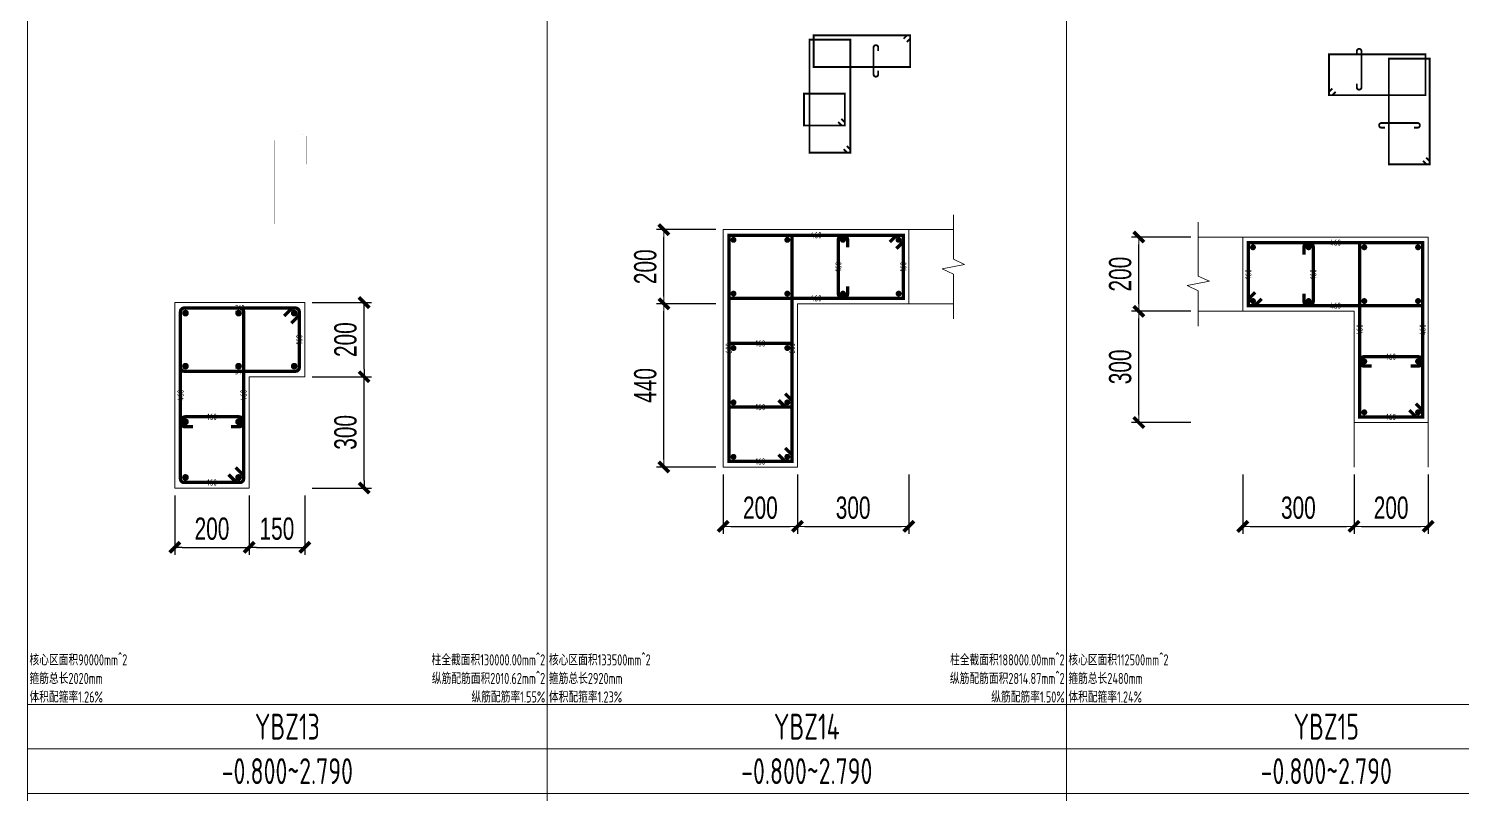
# Model space of a CAD drawing. Extents: x 5874492 to 7194610, y -939842 to -279257.
# Drawn here: x 6408031 to 6427338, y -576126 to -565816 of the extents above; entities that cross this region are included whole.
import ezdxf
from ezdxf.enums import TextEntityAlignment as Align

# ---------------------------------------------------------------- set-up
doc = ezdxf.new("R2010")
doc.units = 0
doc.header["$LTSCALE"] = 1000
for name, color, linetype, lineweight in [('S-墙柱-REIN', 1, 'Continuous', 20), ('S-墙柱-大样细线', 7, 'Continuous', 20), ('S-墙柱-编号', 4, 'Continuous', 20), ('S-大样-DIM', 3, 'Continuous', 20), ('S-大样-REIN', 1, 'Continuous', 20), ('S-大样-实线', 2, 'Continuous', 20), ('S-通用-TAB', 7, 'Continuous', 20)]:
    doc.layers.add(name, color=color, linetype=linetype, lineweight=lineweight)
doc.layers.add('z-详图标注', color=3, linetype='Continuous')
doc.layers.add('箍筋长度', color=3, linetype='Continuous', plot=False)
doc.layers.add('配箍校核', color=34, linetype='Continuous', plot=False)
doc.styles.add('BW_Dim', font='Bweng.shx', dxfattribs={"width": 0.7, "bigfont": 'hztxt.shx'})
doc.styles.add('BW_Rein', font='tssdeng.shx', dxfattribs={"width": 0.7, "bigfont": 'hztxt.shx'})
doc.styles.add('TSSD_Rein', font='tssdeng.shx', dxfattribs={"width": 0.7, "bigfont": 'hztxt.shx'})
doc.dimstyles.new('Cyz_20_100', dxfattribs={"dimtxt": 300, "dimasz": 100, "dimexe": 100, "dimexo": 100, "dimgap": 100, "dimtad": 1, "dimdec": 0, "dimlfac": 0.2, "dimzin": 0, "dimdsep": 46, "dimtxsty": 'BW_Dim', "dimblk": '_bwk', "dimcen": 0, "dimclrt": 7, "dimadec": 0, "dimazin": 0, "dimtfac": 1, "dimtdec": 0, "dimtix": 1, "dimtmove": 2, "dimatfit": 0, "dimfxl": 0, "dimtolj": 1, "dimtzin": 0, "dimarcsym": 0})

# ---------------------------------------------------------------- blocks, each defined once
blk = doc.blocks.new('_bwk')
blk.add_line((-1, 0), (0, 0))
at = {"const_width": 0.5}
blk.add_lwpolyline([(-0.7, -0.7), (0.7, 0.7)], dxfattribs=at)
blk = doc.blocks.new('*D822')
at = {"layer": 'Defpoints', "color": 0, "transparency": 16777216}
for p in [(6425892, -571726), (6426892, -571726), (6426892, -572526)]:
    blk.add_point(p, dxfattribs=at)
at = {"layer": 'S-大样-DIM', "color": 0, "lineweight": -2, "transparency": 16777216}
for p, q in [((6425892, -571826), (6425892, -572626)), ((6426892, -571826), (6426892, -572626)), ((6425992, -572526), (6426792, -572526))]:
    blk.add_line(p, q, dxfattribs=at)
at = {"layer": 'S-大样-DIM', "color": 0, "lineweight": -2, "transparency": 16777216, "xscale": 100, "yscale": 100, "zscale": 100, "rotation": 180}
blk.add_blockref('_bwk', (6425892, -572526), dxfattribs=at)
at = {"layer": 'S-大样-DIM', "color": 0, "lineweight": -2, "transparency": 16777216, "xscale": 100, "yscale": 100, "zscale": 100}
blk.add_blockref('_bwk', (6426892, -572526), dxfattribs=at)
at = {"layer": 'S-大样-DIM', "color": 7, "transparency": 16777216, "insert": (6426392, -572276), "char_height": 300, "attachment_point": 5, "style": 'BW_Dim'}
blk.add_mtext('\\A1;200', dxfattribs=at)
blk = doc.blocks.new('*D823')
at = {"layer": 'Defpoints', "color": 0, "transparency": 16777216}
for p in [(6424392, -571726), (6425892, -571726), (6425892, -572526)]:
    blk.add_point(p, dxfattribs=at)
at = {"layer": 'S-大样-DIM', "color": 0, "lineweight": -2, "transparency": 16777216}
for p, q in [((6424392, -571826), (6424392, -572626)), ((6425892, -571826), (6425892, -572626)), ((6424492, -572526), (6425792, -572526))]:
    blk.add_line(p, q, dxfattribs=at)
at = {"layer": 'S-大样-DIM', "color": 0, "lineweight": -2, "transparency": 16777216, "xscale": 100, "yscale": 100, "zscale": 100, "rotation": 180}
blk.add_blockref('_bwk', (6424392, -572526), dxfattribs=at)
at = {"layer": 'S-大样-DIM', "color": 0, "lineweight": -2, "transparency": 16777216, "xscale": 100, "yscale": 100, "zscale": 100}
blk.add_blockref('_bwk', (6425892, -572526), dxfattribs=at)
at = {"layer": 'S-大样-DIM', "color": 7, "transparency": 16777216, "insert": (6425142, -572276), "char_height": 300, "attachment_point": 5, "style": 'BW_Dim'}
blk.add_mtext('\\A1;300', dxfattribs=at)
blk = doc.blocks.new('*D824')
at = {"layer": 'Defpoints', "color": 0, "transparency": 16777216}
for p in [(6422992, -568626), (6423792, -568626), (6423792, -569626)]:
    blk.add_point(p, dxfattribs=at)
at = {"layer": 'S-大样-DIM', "color": 0, "lineweight": -2, "transparency": 16777216}
for p, q in [((6423692, -568626), (6422892, -568626)), ((6422992, -569526), (6422992, -568726)), ((6423692, -569626), (6422892, -569626))]:
    blk.add_line(p, q, dxfattribs=at)
at = {"layer": 'S-大样-DIM', "color": 0, "lineweight": -2, "transparency": 16777216, "xscale": 100, "yscale": 100, "zscale": 100}
for p, rotation in [((6422992, -568626), 90), ((6422992, -569626), 270)]:
    blk.add_blockref('_bwk', p, dxfattribs=dict(at, rotation=rotation))
at = {"layer": 'S-大样-DIM', "color": 7, "transparency": 16777216, "insert": (6422742, -569126), "char_height": 300, "attachment_point": 5, "rotation": 90, "style": 'BW_Dim'}
blk.add_mtext('\\A1;200', dxfattribs=at)
blk = doc.blocks.new('*D825')
at = {"layer": 'Defpoints', "color": 0, "transparency": 16777216}
for p in [(6422992, -569626), (6423792, -569626), (6423792, -571126)]:
    blk.add_point(p, dxfattribs=at)
at = {"layer": 'S-大样-DIM', "color": 0, "lineweight": -2, "transparency": 16777216}
for p, q in [((6423692, -569626), (6422892, -569626)), ((6422992, -571026), (6422992, -569726)), ((6423692, -571126), (6422892, -571126))]:
    blk.add_line(p, q, dxfattribs=at)
at = {"layer": 'S-大样-DIM', "color": 0, "lineweight": -2, "transparency": 16777216, "xscale": 100, "yscale": 100, "zscale": 100}
for p, rotation in [((6422992, -569626), 90), ((6422992, -571126), 270)]:
    blk.add_blockref('_bwk', p, dxfattribs=dict(at, rotation=rotation))
at = {"layer": 'S-大样-DIM', "color": 7, "transparency": 16777216, "insert": (6422742, -570376), "char_height": 300, "attachment_point": 5, "rotation": 90, "style": 'BW_Dim'}
blk.add_mtext('\\A1;300', dxfattribs=at)
blk = doc.blocks.new('*D826')
at = {"layer": 'Defpoints', "color": 0, "transparency": 16777216}
for p in [(6418392, -571726), (6419892, -571726), (6419892, -572526)]:
    blk.add_point(p, dxfattribs=at)
at = {"layer": 'S-大样-DIM', "color": 0, "lineweight": -2, "transparency": 16777216}
for p, q in [((6418392, -571826), (6418392, -572626)), ((6419892, -571826), (6419892, -572626)), ((6418492, -572526), (6419792, -572526))]:
    blk.add_line(p, q, dxfattribs=at)
at = {"layer": 'S-大样-DIM', "color": 0, "lineweight": -2, "transparency": 16777216, "xscale": 100, "yscale": 100, "zscale": 100, "rotation": 180}
blk.add_blockref('_bwk', (6418392, -572526), dxfattribs=at)
at = {"layer": 'S-大样-DIM', "color": 0, "lineweight": -2, "transparency": 16777216, "xscale": 100, "yscale": 100, "zscale": 100}
blk.add_blockref('_bwk', (6419892, -572526), dxfattribs=at)
at = {"layer": 'S-大样-DIM', "color": 7, "transparency": 16777216, "insert": (6419142, -572276), "char_height": 300, "attachment_point": 5, "style": 'BW_Dim'}
blk.add_mtext('\\A1;300', dxfattribs=at)
blk = doc.blocks.new('*D827')
at = {"layer": 'Defpoints', "color": 0, "transparency": 16777216}
for p in [(6417392, -571726), (6418392, -571726), (6418392, -572526)]:
    blk.add_point(p, dxfattribs=at)
at = {"layer": 'S-大样-DIM', "color": 0, "lineweight": -2, "transparency": 16777216}
for p, q in [((6417392, -571826), (6417392, -572626)), ((6418392, -571826), (6418392, -572626)), ((6417492, -572526), (6418292, -572526))]:
    blk.add_line(p, q, dxfattribs=at)
at = {"layer": 'S-大样-DIM', "color": 0, "lineweight": -2, "transparency": 16777216, "xscale": 100, "yscale": 100, "zscale": 100, "rotation": 180}
blk.add_blockref('_bwk', (6417392, -572526), dxfattribs=at)
at = {"layer": 'S-大样-DIM', "color": 0, "lineweight": -2, "transparency": 16777216, "xscale": 100, "yscale": 100, "zscale": 100}
blk.add_blockref('_bwk', (6418392, -572526), dxfattribs=at)
at = {"layer": 'S-大样-DIM', "color": 7, "transparency": 16777216, "insert": (6417892, -572276), "char_height": 300, "attachment_point": 5, "style": 'BW_Dim'}
blk.add_mtext('\\A1;200', dxfattribs=at)
blk = doc.blocks.new('*D828')
at = {"layer": 'Defpoints', "color": 0, "transparency": 16777216}
for p in [(6416592, -568526), (6417392, -568526), (6417392, -569526)]:
    blk.add_point(p, dxfattribs=at)
at = {"layer": 'S-大样-DIM', "color": 0, "lineweight": -2, "transparency": 16777216}
for p, q in [((6417292, -568526), (6416492, -568526)), ((6416592, -569426), (6416592, -568626)), ((6417292, -569526), (6416492, -569526))]:
    blk.add_line(p, q, dxfattribs=at)
at = {"layer": 'S-大样-DIM', "color": 0, "lineweight": -2, "transparency": 16777216, "xscale": 100, "yscale": 100, "zscale": 100}
for p, rotation in [((6416592, -568526), 90), ((6416592, -569526), 270)]:
    blk.add_blockref('_bwk', p, dxfattribs=dict(at, rotation=rotation))
at = {"layer": 'S-大样-DIM', "color": 7, "transparency": 16777216, "insert": (6416342, -569026), "char_height": 300, "attachment_point": 5, "rotation": 90, "style": 'BW_Dim'}
blk.add_mtext('\\A1;200', dxfattribs=at)
blk = doc.blocks.new('*D829')
at = {"layer": 'Defpoints', "color": 0, "transparency": 16777216}
for p in [(6416592, -569526), (6417392, -569526), (6417392, -571726)]:
    blk.add_point(p, dxfattribs=at)
at = {"layer": 'S-大样-DIM', "color": 0, "lineweight": -2, "transparency": 16777216}
for p, q in [((6417292, -569526), (6416492, -569526)), ((6416592, -571626), (6416592, -569626)), ((6417292, -571726), (6416492, -571726))]:
    blk.add_line(p, q, dxfattribs=at)
at = {"layer": 'S-大样-DIM', "color": 0, "lineweight": -2, "transparency": 16777216, "xscale": 100, "yscale": 100, "zscale": 100}
for p, rotation in [((6416592, -569526), 90), ((6416592, -571726), 270)]:
    blk.add_blockref('_bwk', p, dxfattribs=dict(at, rotation=rotation))
at = {"layer": 'S-大样-DIM', "color": 7, "transparency": 16777216, "insert": (6416342, -570626), "char_height": 300, "attachment_point": 5, "rotation": 90, "style": 'BW_Dim'}
blk.add_mtext('\\A1;440', dxfattribs=at)
blk = doc.blocks.new('*D2518')
at = {"layer": 'Defpoints', "color": 0, "transparency": 16777216}
for p in [(6411752, -570509), (6412552, -570509), (6411752, -572009)]:
    blk.add_point(p, dxfattribs=at)
at = {"layer": 'z-详图标注', "color": 0, "lineweight": -2, "transparency": 16777216}
for p, q in [((6411852, -570509), (6412652, -570509)), ((6412552, -571909), (6412552, -570609)), ((6411852, -572009), (6412652, -572009))]:
    blk.add_line(p, q, dxfattribs=at)
at = {"layer": 'z-详图标注', "color": 0, "lineweight": -2, "transparency": 16777216, "xscale": 100, "yscale": 100, "zscale": 100}
for p, rotation in [((6412552, -570509), 90), ((6412552, -572009), 270)]:
    blk.add_blockref('_bwk', p, dxfattribs=dict(at, rotation=rotation))
at = {"layer": 'z-详图标注', "color": 7, "transparency": 16777216, "insert": (6412302, -571259), "char_height": 300, "attachment_point": 5, "rotation": 90, "style": 'BW_Dim'}
blk.add_mtext('\\A1;300', dxfattribs=at)
blk = doc.blocks.new('*D2519')
at = {"layer": 'Defpoints', "color": 0, "transparency": 16777216}
for p in [(6411752, -569509), (6412552, -569509), (6411752, -570509)]:
    blk.add_point(p, dxfattribs=at)
at = {"layer": 'z-详图标注', "color": 0, "lineweight": -2, "transparency": 16777216}
for p, q in [((6411852, -569509), (6412652, -569509)), ((6412552, -570409), (6412552, -569609)), ((6411852, -570509), (6412652, -570509))]:
    blk.add_line(p, q, dxfattribs=at)
at = {"layer": 'z-详图标注', "color": 0, "lineweight": -2, "transparency": 16777216, "xscale": 100, "yscale": 100, "zscale": 100}
for p, rotation in [((6412552, -569509), 90), ((6412552, -570509), 270)]:
    blk.add_blockref('_bwk', p, dxfattribs=dict(at, rotation=rotation))
at = {"layer": 'z-详图标注', "color": 7, "transparency": 16777216, "insert": (6412302, -570009), "char_height": 300, "attachment_point": 5, "rotation": 90, "style": 'BW_Dim'}
blk.add_mtext('\\A1;200', dxfattribs=at)
blk = doc.blocks.new('*D2520')
at = {"layer": 'Defpoints', "color": 0, "transparency": 16777216}
for p in [(6410002, -572009), (6411002, -572009), (6411002, -572809)]:
    blk.add_point(p, dxfattribs=at)
at = {"layer": 'z-详图标注', "color": 0, "lineweight": -2, "transparency": 16777216}
for p, q in [((6410002, -572109), (6410002, -572909)), ((6411002, -572109), (6411002, -572909)), ((6410102, -572809), (6410902, -572809))]:
    blk.add_line(p, q, dxfattribs=at)
at = {"layer": 'z-详图标注', "color": 0, "lineweight": -2, "transparency": 16777216, "xscale": 100, "yscale": 100, "zscale": 100, "rotation": 180}
blk.add_blockref('_bwk', (6410002, -572809), dxfattribs=at)
at = {"layer": 'z-详图标注', "color": 0, "lineweight": -2, "transparency": 16777216, "xscale": 100, "yscale": 100, "zscale": 100}
blk.add_blockref('_bwk', (6411002, -572809), dxfattribs=at)
at = {"layer": 'z-详图标注', "color": 7, "transparency": 16777216, "insert": (6410502, -572559), "char_height": 300, "attachment_point": 5, "style": 'BW_Dim'}
blk.add_mtext('\\A1;200', dxfattribs=at)
blk = doc.blocks.new('*D2521')
at = {"layer": 'Defpoints', "color": 0, "transparency": 16777216}
for p in [(6411002, -572009), (6411752, -572009), (6411752, -572809)]:
    blk.add_point(p, dxfattribs=at)
at = {"layer": 'z-详图标注', "color": 0, "lineweight": -2, "transparency": 16777216}
for p, q in [((6411002, -572109), (6411002, -572909)), ((6411752, -572109), (6411752, -572909)), ((6411102, -572809), (6411652, -572809))]:
    blk.add_line(p, q, dxfattribs=at)
at = {"layer": 'z-详图标注', "color": 0, "lineweight": -2, "transparency": 16777216, "xscale": 100, "yscale": 100, "zscale": 100, "rotation": 180}
blk.add_blockref('_bwk', (6411002, -572809), dxfattribs=at)
at = {"layer": 'z-详图标注', "color": 0, "lineweight": -2, "transparency": 16777216, "xscale": 100, "yscale": 100, "zscale": 100}
blk.add_blockref('_bwk', (6411752, -572809), dxfattribs=at)
at = {"layer": 'z-详图标注', "color": 7, "transparency": 16777216, "insert": (6411377, -572559), "char_height": 300, "attachment_point": 5, "style": 'BW_Dim'}
blk.add_mtext('\\A1;150', dxfattribs=at)

msp = doc.modelspace()

# ---------------------------------------------------------------- linework, layer by layer
at = {"layer": 'S-墙柱-REIN'}
for points, const_width in [([(6417509.9, -568663.7, 1), (6417549.9, -568663.7, 1)], 40), ([(6418234.9, -568663.7, 1), (6418274.9, -568663.7, 1)], 40), ([(6418984.9, -568663.7, 1), (6419024.9, -568663.7, 1)], 40), ([(6419734.9, -568663.7, 1), (6419774.9, -568663.7, 1)], 40), ([(6424509.9, -568763.7, 1), (6424549.9, -568763.7, 1)], 40), ([(6425259.9, -568763.7, 1), (6425299.9, -568763.7, 1)], 40), ([(6426009.9, -568763.7, 1), (6426049.9, -568763.7, 1)], 40), ([(6426734.9, -568763.7, 1), (6426774.9, -568763.7, 1)], 40), ([(6417509.9, -569388.7, 1), (6417549.9, -569388.7, 1)], 40), ([(6418234.9, -569388.7, 1), (6418274.9, -569388.7, 1)], 40), ([(6418984.9, -569388.7, 1), (6419024.9, -569388.7, 1)], 40), ([(6419734.9, -569388.7, 1), (6419774.9, -569388.7, 1)], 40), ([(6424509.9, -569488.7, 1), (6424549.9, -569488.7, 1)], 40), ([(6425259.9, -569488.7, 1), (6425299.9, -569488.7, 1)], 40), ([(6426009.9, -569488.7, 1), (6426049.9, -569488.7, 1)], 40), ([(6426734.9, -569488.7, 1), (6426774.9, -569488.7, 1)], 40), ([(6410122.4, -569651.6, 1), (6410167.4, -569651.6, 1)], 45), ([(6410837.4, -569651.6, 1), (6410882.4, -569651.6, 1)], 45), ([(6411587.4, -569651.6, 1), (6411632.4, -569651.6, 1)], 45), ([(6417509.9, -570122, 1), (6417549.9, -570122, 1)], 40), ([(6418234.9, -570122, 1), (6418274.9, -570122, 1)], 40), ([(6410122.4, -570366.6, 1), (6410167.4, -570366.6, 1)], 45), ([(6410837.4, -570366.6, 1), (6410882.4, -570366.6, 1)], 45), ([(6411587.4, -570366.6, 1), (6411632.4, -570366.6, 1)], 45), ([(6426009.9, -570302.2, 1), (6426049.9, -570302.2, 1)], 40), ([(6426734.9, -570302.2, 1), (6426774.9, -570302.2, 1)], 40), ([(6417509.9, -570855.3, 1), (6417549.9, -570855.3, 1)], 40), ([(6418234.9, -570855.3, 1), (6418274.9, -570855.3, 1)], 40), ([(6410122.4, -571116.6, 1), (6410167.4, -571116.6, 1)], 45), ([(6410837.4, -571116.6, 1), (6410882.4, -571116.6, 1)], 45), ([(6426009.9, -570988.7, 1), (6426049.9, -570988.7, 1)], 40), ([(6426734.9, -570988.7, 1), (6426774.9, -570988.7, 1)], 40), ([(6417509.9, -571588.7, 1), (6417549.9, -571588.7, 1)], 40), ([(6418234.9, -571588.7, 1), (6418274.9, -571588.7, 1)], 40), ([(6410122.4, -571866.6, 1), (6410167.4, -571866.6, 1)], 45), ([(6410837.4, -571866.6, 1), (6410882.4, -571866.6, 1)], 45)]:
    msp.add_lwpolyline(points, format="xyb", close=True, dxfattribs=dict(at, const_width=const_width))
at = {"layer": 'S-墙柱-大样细线'}
for points in [[(6418392.4, -569526.2), (6418392.4, -571726.2), (6417392.4, -571726.2), (6417392.4, -568526.2), (6419892.4, -568526.2), (6419892.4, -569526.2)], [(6425892.4, -569626.2), (6424392.4, -569626.2), (6424392.4, -568626.2), (6426892.4, -568626.2), (6426892.4, -571126.2), (6425892.4, -571126.2)], [(6411002.4, -570509.1), (6411002.4, -572009.1), (6410002.4, -572009.1), (6410002.4, -569509.1), (6411752.4, -569509.1), (6411752.4, -570509.1)]]:
    msp.add_lwpolyline(points, close=True, dxfattribs=at)
at = {"layer": 'S-大样-REIN'}
for points, const_width in [([(6419014.7, -567442.7), (6419060.7, -567488.7), (6419104.9, -567488.7), (6419104.9, -565963.7), (6418554.9, -565963.7), (6418554.9, -567488.7), (6419104.9, -567488.7), (6419104.9, -567444.5), (6419058.9, -567398.5)], 25), ([(6419865.1, -565997.6), (6419911.1, -565951.6), (6419911.1, -565907.4), (6418611.1, -565907.4), (6418611.1, -566332.4), (6419911.1, -566332.4), (6419911.1, -565907.4), (6419866.9, -565907.4), (6419821, -565953.4)], 25), ([(6425600.8, -566623.5), (6425554.9, -566669.5), (6425554.9, -566713.7), (6426854.9, -566713.7), (6426854.9, -566163.7), (6425554.9, -566163.7), (6425554.9, -566713.7), (6425599.1, -566713.7), (6425645, -566667.7)], 25), ([(6426821, -567598.9), (6426866.9, -567644.9), (6426911.1, -567644.9), (6426911.1, -566219.9), (6426361.1, -566219.9), (6426361.1, -567644.9), (6426911.1, -567644.9), (6426911.1, -567600.7), (6426865.1, -567554.8)], 25), ([(6418983.9, -567031.8), (6419029.9, -567077.8), (6419029.9, -567122), (6418479.9, -567122), (6418479.9, -566692.8), (6419029.9, -566692.8), (6419029.9, -567122), (6418985.7, -567122), (6418939.7, -567076)], 25), ([(6418137, -571559.2), (6418229, -571651.2), (6418317.4, -571651.2), (6418317.4, -568601.2), (6417467.4, -568601.2), (6417467.4, -571651.2), (6418317.4, -571651.2), (6418317.4, -571562.8), (6418225.4, -571470.8)], 45), ([(6419725.4, -568781.5), (6419817.4, -568689.5), (6419817.4, -568601.2), (6417467.4, -568601.2), (6417467.4, -569451.2), (6419817.4, -569451.2), (6419817.4, -568601.2), (6419729, -568601.2), (6419637, -568693.1)], 45), ([(6424559.3, -569370.8), (6424467.4, -569462.8), (6424467.4, -569551.2), (6426817.4, -569551.2), (6426817.4, -568701.2), (6424467.4, -568701.2), (6424467.4, -569551.2), (6424555.7, -569551.2), (6424647.7, -569459.2)], 45), ([(6426637, -570959.2), (6426729, -571051.2), (6426817.4, -571051.2), (6426817.4, -568701.2), (6425967.4, -568701.2), (6425967.4, -571051.2), (6426817.4, -571051.2), (6426817.4, -570962.8), (6426725.4, -570870.8)], 45), ([(6418225.4, -570737.5), (6418317.4, -570829.4), (6418317.4, -570917.8), (6417467.4, -570917.8), (6417467.4, -570059.5), (6418317.4, -570059.5), (6418317.4, -570917.8), (6418229, -570917.8), (6418137, -570825.9)], 45)]:
    msp.add_lwpolyline(points, dxfattribs=dict(at, const_width=const_width))
for points, const_width in [([(6419479.9, -566382.4), (6419479.9, -566432.4, -1), (6419417.4, -566432.4), (6419417.4, -566069.9, -1), (6419479.9, -566069.9), (6419479.9, -566119.9)], 25), ([(6425929.9, -566169.9), (6425929.9, -566119.9, -1), (6425992.4, -566119.9), (6425992.4, -566607.4, -1), (6425929.9, -566607.4), (6425929.9, -566557.4)], 25), ([(6426311.1, -567151.2), (6426261.1, -567151.2, -1), (6426261.1, -567088.7), (6426748.6, -567088.7, -1), (6426748.6, -567151.2), (6426698.6, -567151.2)], 25), ([(6410923.7, -568096.6), (6410873.7, -568096.6, -1), (6410873.7, -568029.1), (6411231.2, -568029.1, -1), (6411231.2, -568096.6), (6411181.2, -568096.6)], 0.15), ([(6419067.4, -569288.7), (6419067.4, -569388.7, -1), (6418942.4, -569388.7), (6418942.4, -568663.7, -1), (6419067.4, -568663.7), (6419067.4, -568763.7)], 45), ([(6425217.4, -568863.7), (6425217.4, -568763.7, -1), (6425342.4, -568763.7), (6425342.4, -569488.7, -1), (6425217.4, -569488.7), (6425217.4, -569388.7)], 45), ([(6426129.9, -570364.7), (6426029.9, -570364.7, -1), (6426029.9, -570239.7), (6426754.9, -570239.7, -1), (6426754.9, -570364.7), (6426654.9, -570364.7)], 45), ([(6410244.9, -571184.1), (6410144.9, -571184.1, -1), (6410144.9, -571049.1), (6410859.9, -571049.1, -1), (6410859.9, -571184.1), (6410759.9, -571184.1)], 45)]:
    msp.add_lwpolyline(points, format="xyb", dxfattribs=dict(at, const_width=const_width))
at = {"layer": 'S-大样-REIN', "color": 1}
for points, const_width in [([(6411239.2, -568418.6), (6411285.1, -568464.6, 0.1989124), (6411302.1, -568471.6), (6411315.9, -568471.6, 0.4142136), (6411339.9, -568447.6), (6411339.9, -567320.6, 0.4142136), (6411315.9, -567296.6), (6410938.9, -567296.6, 0.4142136), (6410914.9, -567320.6), (6410914.9, -568447.6, 0.4142136), (6410938.9, -568471.6), (6411315.9, -568471.6, 0.4142136), (6411339.9, -568447.6), (6411339.9, -568433.8, 0.1989124), (6411332.9, -568416.9), (6411286.9, -568370.9)], 0.15), ([(6411718.2, -567341.1), (6411764.1, -567295.1, 0.1989124), (6411771.2, -567278.2), (6411771.2, -567264.4, 0.4142136), (6411747.2, -567240.4), (6410995.2, -567240.4, 0.4142136), (6410971.2, -567264.4), (6410971.2, -567641.4, 0.4142136), (6410995.2, -567665.4), (6411747.2, -567665.4, 0.4142136), (6411771.2, -567641.4), (6411771.2, -567264.4, 0.4142136), (6411747.2, -567240.4), (6411733.4, -567240.4, 0.1989124), (6411716.4, -567247.4), (6411670.4, -567293.4)], 0.15), ([(6411571.4, -569785.6), (6411663.3, -569693.6, 0.1989124), (6411677.4, -569659.7), (6411677.4, -569632.1, 0.4142136), (6411629.4, -569584.1), (6410125.4, -569584.1, 0.4142136), (6410077.4, -569632.1), (6410077.4, -570386.1, 0.4142136), (6410125.4, -570434.1), (6411629.4, -570434.1, 0.4142136), (6411677.4, -570386.1), (6411677.4, -569632.1, 0.4142136), (6411629.4, -569584.1), (6411601.8, -569584.1, 0.1989124), (6411567.9, -569598.2), (6411476, -569690.1)], 45), ([(6410726, -571828.1), (6410817.9, -571920.1, 0.1989124), (6410851.8, -571934.1), (6410879.4, -571934.1, 0.4142136), (6410927.4, -571886.1), (6410927.4, -569632.1, 0.4142136), (6410879.4, -569584.1), (6410125.4, -569584.1, 0.4142136), (6410077.4, -569632.1), (6410077.4, -571886.1, 0.4142136), (6410125.4, -571934.1), (6410879.4, -571934.1, 0.4142136), (6410927.4, -571886.1), (6410927.4, -571858.5, 0.1989124), (6410913.3, -571824.6), (6410821.4, -571732.7)], 45)]:
    msp.add_lwpolyline(points, format="xyb", dxfattribs=dict(at, const_width=const_width))
at = {"layer": 'S-大样-实线'}
for points in [[(6420492.4, -569726.2), (6420492.4, -569126.2), (6420342.4, -569056.2), (6420642.4, -568996.2), (6420492.4, -568926.2), (6420492.4, -568326.2)], [(6419892.4, -568526.2), (6420492.4, -568526.2)], [(6423792.4, -569826.2), (6423792.4, -569351.2), (6423642.4, -569281.2), (6423942.4, -569221.2), (6423792.4, -569151.2), (6423792.4, -568426.2)], [(6424392.4, -568626.2), (6423792.4, -568626.2)], [(6419892.4, -569526.2), (6420492.4, -569526.2)], [(6424392.4, -569626.2), (6423792.4, -569626.2)], [(6425892.4, -571126.2), (6425892.4, -571726.2)], [(6426892.4, -571126.2), (6426892.4, -571726.2)]]:
    msp.add_lwpolyline(points, dxfattribs=at)
at = {"layer": 'S-通用-TAB'}
for points in [[(6408017.4, -577326.2), (6408017.4, -565326.2), (6415017.4, -565326.2), (6415017.4, -577326.2), (6408017.4, -577326.2), (6408017.4, -574926.2), (6415017.4, -574926.2), (6415017.4, -575526.2), (6408017.4, -575526.2), (6408017.4, -576126.2), (6415017.4, -576126.2), (6415017.4, -576726.2), (6408017.4, -576726.2), (6408017.4, -577326.2)], [(6415017.4, -577326.2), (6415017.4, -565326.2), (6422017.4, -565326.2), (6422017.4, -577326.2), (6415017.4, -577326.2), (6415017.4, -574926.2), (6422017.4, -574926.2), (6422017.4, -575526.2), (6415017.4, -575526.2), (6415017.4, -576126.2), (6422017.4, -576126.2), (6422017.4, -576726.2), (6415017.4, -576726.2), (6415017.4, -577326.2)], [(6422017.4, -577326.2), (6422017.4, -565326.2), (6429017.4, -565326.2), (6429017.4, -577326.2), (6422017.4, -577326.2), (6422017.4, -574926.2), (6429017.4, -574926.2), (6429017.4, -575526.2), (6422017.4, -575526.2), (6422017.4, -576126.2), (6429017.4, -576126.2), (6429017.4, -576726.2), (6422017.4, -576726.2), (6422017.4, -577326.2)]]:
    msp.add_lwpolyline(points, dxfattribs=at)

# ---------------------------------------------------------------- texts
at = {"layer": 'S-墙柱-编号', "color": 3, "style": 'TSSD_Rein', "width": 0.7}
for s, p in [('YBZ13', (6411517.4, -575226.2)), ('YBZ14', (6418517.4, -575226.2)), ('YBZ15', (6425517.4, -575226.2))]:
    msp.add_text(s, height=350, dxfattribs=at).set_placement(p, align=Align.MIDDLE_CENTER)
at = {"layer": 'S-墙柱-编号', "style": 'TSSD_Rein', "width": 0.7}
for p in [(6411517.4, -575826.2), (6418517.4, -575826.2), (6425517.4, -575826.2)]:
    msp.add_text('-0.800~2.790', height=350, dxfattribs=at).set_placement(p, align=Align.MIDDLE_CENTER)
at = {"layer": '箍筋长度', "style": 'BW_Rein', "width": 0.7}
for s, p in [('460', (6418642.4, -568601.2)), ('460', (6425642.4, -568701.2)), ('310', (6410877.4, -569584.1)), ('460', (6418642.4, -569451.2)), ('460', (6425642.4, -569551.2)), ('160', (6417892.4, -570059.5)), ('160', (6426392.4, -570239.7)), ('310', (6410877.4, -570434.1)), ('160', (6417892.4, -570917.8)), ('160', (6410502.4, -571049.1)), ('160', (6426392.4, -571051.2)), ('160', (6417892.4, -571651.2)), ('160', (6410502.4, -571934.1))]:
    msp.add_text(s, height=85, dxfattribs=at).set_placement(p, align=Align.MIDDLE_CENTER)
for s, p in [('160', (6418942.4, -569026.2)), ('160', (6419817.4, -569026.2)), ('160', (6424467.4, -569126.2)), ('160', (6425342.4, -569126.2)), ('460', (6425967.4, -569876.2)), ('460', (6426817.4, -569876.2)), ('160', (6411677.4, -570009.1)), ('600', (6417467.4, -570126.2)), ('600', (6418317.4, -570126.2)), ('460', (6410077.4, -570759.1)), ('460', (6410927.4, -570759.1))]:
    msp.add_text(s, height=85, rotation=90, dxfattribs=at).set_placement(p, align=Align.MIDDLE_CENTER)
at = {"layer": '配箍校核', "style": 'BW_Rein', "width": 0.7}
for s, p in [('核心区面积90000mm^ 2', (6408042.4, -574401.2)), ('核心区面积133500mm^ 2', (6415042.4, -574401.2)), ('核心区面积112500mm^ 2', (6422042.4, -574401.2)), ('箍筋总长2020mm', (6408042.4, -574651.2)), ('箍筋总长2920mm', (6415042.4, -574651.2)), ('箍筋总长2480mm', (6422042.4, -574651.2)), ('体积配箍率1.26%', (6408042.4, -574901.2)), ('体积配箍率1.23%', (6415042.4, -574901.2)), ('体积配箍率1.24%', (6422042.4, -574901.2))]:
    msp.add_text(s, height=150, dxfattribs=at).set_placement(p)
for s, p in [('柱全截面积130000.00mm^ 2', (6414992.4, -574401.2)), ('柱全截面积188000.00mm^ 2', (6421992.4, -574401.2)), ('纵筋配筋面积2010.62mm^ 2', (6414992.4, -574651.2)), ('纵筋配筋面积2814.87mm^ 2', (6421992.4, -574651.2)), ('纵筋配筋率1.55%', (6414992.4, -574901.2)), ('纵筋配筋率1.50%', (6421992.4, -574901.2))]:
    msp.add_text(s, height=150, dxfattribs=at).set_placement(p, align=Align.RIGHT)

# ---------------------------------------------------------------- dimensions: what is measured, and where the dimension line sits
at = {"layer": 'S-大样-DIM'}
for base, p1, p2, picture, middle in [((6416592.4, -568526.2), (6417392.4, -569526.2), (6417392.4, -568526.2), '*D828', (6416342.4, -569026.2)), ((6422992.4, -568626.2), (6423792.4, -569626.2), (6423792.4, -568626.2), '*D824', (6422742.4, -569126.2)), ((6416592.4, -569526.2), (6417392.4, -571726.2), (6417392.4, -569526.2), '*D829', (6416342.4, -570626.2)), ((6422992.4, -569626.2), (6423792.4, -571126.2), (6423792.4, -569626.2), '*D825', (6422742.4, -570376.2))]:
    dim = msp.add_linear_dim(base=base, p1=p1, p2=p2, angle=90, dimstyle='Cyz_20_100', dxfattribs=at)
    dim.commit()
    dim.dimension.update_dxf_attribs({"geometry": picture, "text_midpoint": middle})
for base, p1, p2, picture, middle in [((6418392.4, -572526.2), (6417392.4, -571726.2), (6418392.4, -571726.2), '*D827', (6417892.4, -572276.2)), ((6419892.4, -572526.2), (6418392.4, -571726.2), (6419892.4, -571726.2), '*D826', (6419142.4, -572276.2)), ((6425892.4, -572526.2), (6424392.4, -571726.2), (6425892.4, -571726.2), '*D823', (6425142.4, -572276.2)), ((6426892.4, -572526.2), (6425892.4, -571726.2), (6426892.4, -571726.2), '*D822', (6426392.4, -572276.2))]:
    dim = msp.add_linear_dim(base=base, p1=p1, p2=p2, dimstyle='Cyz_20_100', dxfattribs=at)
    dim.commit()
    dim.dimension.update_dxf_attribs({"geometry": picture, "text_midpoint": middle})
at = {"layer": 'z-详图标注'}
for base, p1, p2, picture, middle in [((6412552.4, -569509.1), (6411752.4, -570509.1), (6411752.4, -569509.1), '*D2519', (6412302.4, -570009.1)), ((6412552.4, -570509.1), (6411752.4, -572009.1), (6411752.4, -570509.1), '*D2518', (6412302.4, -571259.1))]:
    dim = msp.add_linear_dim(base=base, p1=p1, p2=p2, angle=90, dimstyle='Cyz_20_100', dxfattribs=at)
    dim.commit()
    dim.dimension.update_dxf_attribs({"geometry": picture, "text_midpoint": middle})
for base, p1, p2, picture, middle in [((6411002.4, -572809.1), (6410002.4, -572009.1), (6411002.4, -572009.1), '*D2520', (6410502.4, -572559.1)), ((6411752.4, -572809.1), (6411002.4, -572009.1), (6411752.4, -572009.1), '*D2521', (6411377.4, -572559.1))]:
    dim = msp.add_linear_dim(base=base, p1=p1, p2=p2, dimstyle='Cyz_20_100', dxfattribs=at)
    dim.commit()
    dim.dimension.update_dxf_attribs({"geometry": picture, "text_midpoint": middle})

doc.saveas('drawing.dxf')
